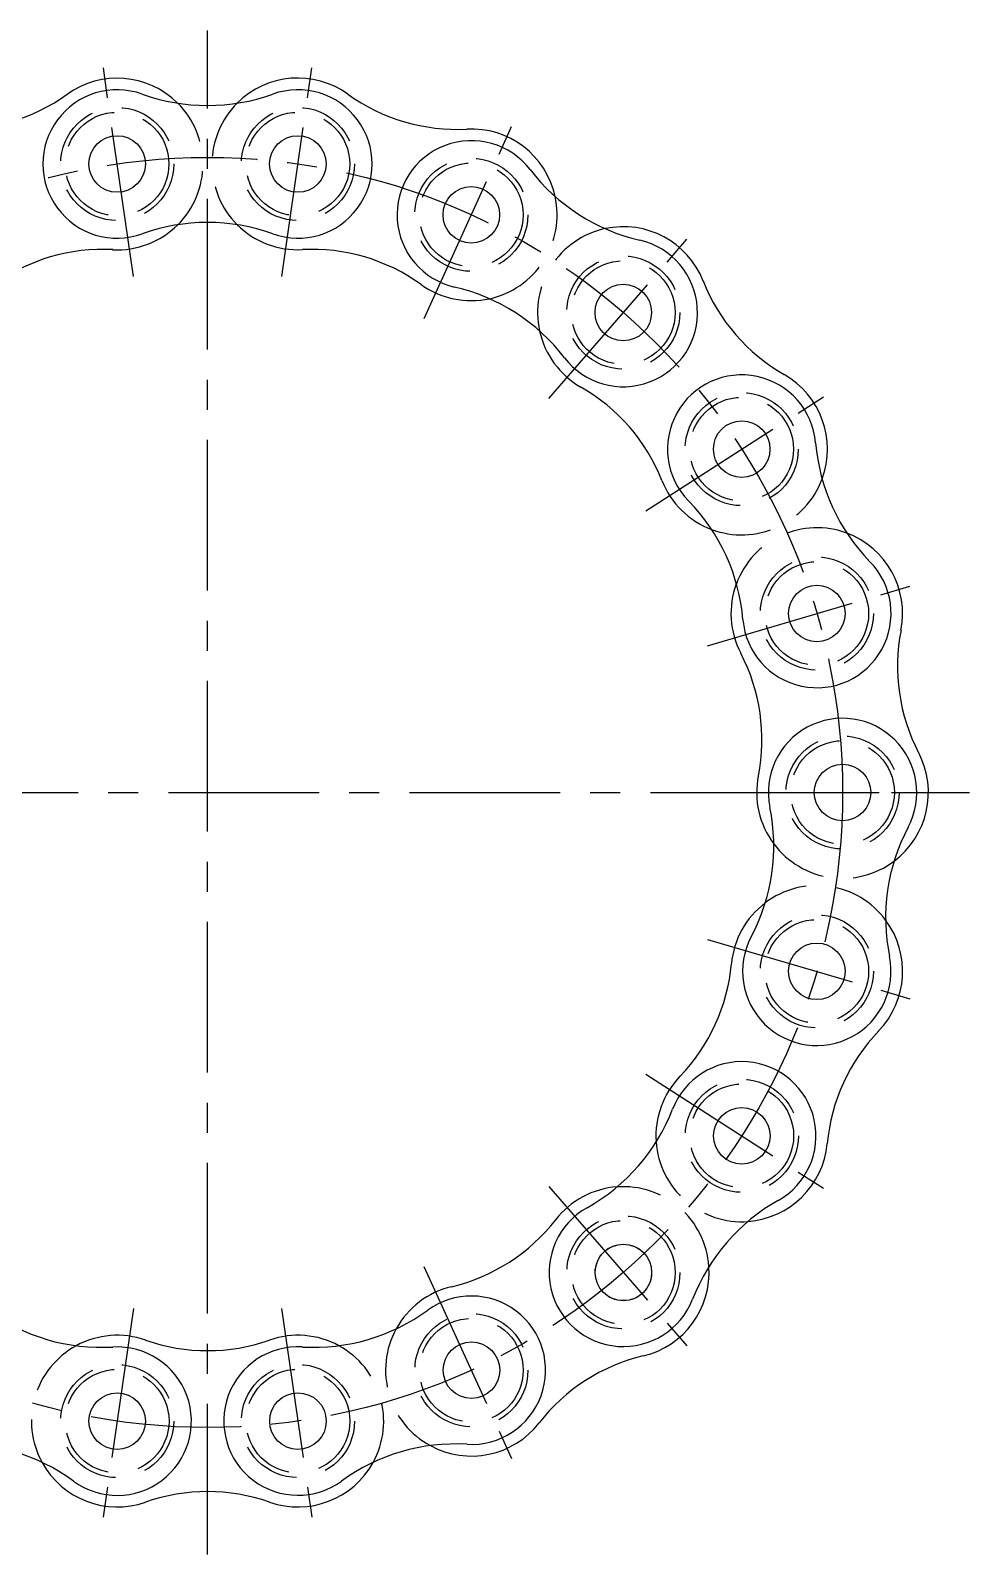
# Model space of a CAD drawing. Extents: x -2 to 220, y -8 to 166.
# Drawn here: x 120.8 to 219.7, y 5 to 165.6 of the extents above; entities that cross this region are included whole.
import ezdxf

# ---------------------------------------------------------------- set-up
doc = ezdxf.new("R2010")
doc.units = 0
doc.header["$LTSCALE"] = 0.5
doc.linetypes.add('CENTER', pattern=[50.8, 31.75, -6.35, 6.35, -6.35])
doc.linetypes.add('DASHED', pattern=[19.05, 12.7, -6.35])
for name, color, linetype in [('MSM_CENTER', 1, 'CENTER'), ('MSM_CONTINUOUS', 7, 'CONTINUOUS'), ('MSM_DASHED', 4, 'DASHED')]:
    doc.layers.add(name, color=color, linetype=linetype)

msp = doc.modelspace()

# ---------------------------------------------------------------- linework, layer by layer
at = {"layer": 'MSM_CENTER'}
for p, q in [((139.42, 4.98), (139.42, 165.61)), ((131.6, 139.67), (128.19, 163.42)), ((147.24, 139.67), (150.65, 163.42)), ((162.24, 135.26), (172.21, 157.09)), ((175.39, 126.81), (191.11, 144.95)), ((185.63, 114.99), (205.82, 127.97)), ((192.12, 100.77), (215.15, 107.53)), ((59.1, 85.29), (219.73, 85.3)), ((194.35, 85.29), (218.35, 85.29)), ((192.12, 69.82), (215.15, 63.06)), ((185.63, 55.6), (205.82, 42.62)), ((175.39, 43.78), (191.1, 25.64)), ((162.23, 35.33), (172.2, 13.5)), ((131.6, 30.93), (128.18, 7.17)), ((147.23, 30.93), (150.65, 7.17))]:
    msp.add_line(p, q, dxfattribs=at)
msp.add_circle((139.42, 85.3), 66.93, dxfattribs=at)
at = {"layer": 'MSM_CONTINUOUS'}
for centre in [(129.89, 151.54), (148.94, 151.54), (167.22, 146.18), (183.24, 135.88), (195.72, 121.49), (203.64, 104.16), (206.35, 85.3), (203.64, 66.45), (195.73, 49.11), (183.25, 34.72), (167.23, 24.41), (129.9, 19.04), (148.95, 19.05)]:
    msp.add_circle(centre, 2.98, dxfattribs=at)
for centre, radius, start, end in [((129.89, 151.54), 7.82, 70.2737, 289.7263), ((129.89, 151.54), 9.04, 45.1018, 125.7155), ((148.94, 151.55), 9.05, 54.2845, 134.9573), ((148.94, 151.54), 7.82, 250.2737, 109.7263), ((113.11, 174.88), 19.7, 267.0125, 305.7155), ((139.42, 178.11), 20.4, 250.2737, 289.7263), ((165.72, 174.89), 19.7, 234.2845, 272.9875), ((167.22, 146.18), 9.05, 12.3738, 92.9875), ((167.22, 146.18), 7.82, 37.5457, 256.9983), ((189.59, 163.38), 20.4, 217.5457, 256.9983), ((129.89, 151.54), 9.05, 267.0125, 314.8982), ((139.42, 124.98), 20.4, 70.2737, 109.7263), ((148.94, 151.55), 9.05, 225.14, 272.9875), ((183.25, 135.88), 9.05, 21.5575, 102.2095), ((183.24, 135.88), 7.82, 217.5457, 76.9983), ((128.4, 122.84), 19.7, 87.0125, 125.7155), ((150.44, 122.84), 19.7, 54.2845, 92.9875), ((167.22, 146.18), 9.04, 234.2845, 282.1702), ((160.87, 118.69), 20.4, 37.5457, 76.9983), ((209.98, 146.45), 19.7, 201.5575, 240.2605), ((183.25, 135.88), 9.04, 192.4222, 240.2605), ((195.72, 121.49), 7.82, 4.8187, 224.2713), ((195.72, 121.49), 9.04, 339.6468, 60.2605), ((168.99, 110.93), 19.7, 21.5575, 60.2605), ((223.84, 123.86), 20.4, 184.8187, 224.2713), ((195.72, 121.49), 9.04, 201.5575, 249.4432), ((175.52, 101.79), 20.4, 4.8187, 44.2713), ((203.64, 104.16), 9.04, 348.8305, 69.4761), ((203.64, 104.16), 7.82, 184.8187, 44.2713), ((203.64, 104.16), 9.05, 159.6882, 207.5335), ((231.84, 98.59), 19.7, 168.8305, 207.5335), ((178.15, 90.87), 19.7, 348.8305, 27.5335), ((206.35, 85.3), 7.82, 332.0917, 191.5443), ((206.35, 85.3), 9.05, 306.9198, 27.5335), ((206.35, 85.3), 9.05, 168.8305, 216.7162), ((178.7, 79.65), 20.4, 332.0917, 11.5443), ((231.29, 72.09), 20.4, 152.0917, 191.5443), ((203.64, 66.44), 9.04, 126.9543, 174.8065), ((203.64, 66.44), 9.04, 316.1035, 36.7428), ((203.64, 66.45), 7.82, 152.0917, 11.5443), ((175.02, 69.04), 19.7, 316.1035, 354.8065), ((224.36, 46.51), 19.7, 136.1035, 174.8065), ((195.73, 49.11), 7.82, 299.3647, 158.8173), ((195.73, 49.11), 9.05, 136.1035, 183.9892), ((169.42, 59.31), 20.4, 299.3647, 338.8173), ((195.73, 49.11), 9.04, 274.1928, 354.8065), ((183.25, 34.71), 9.05, 94.2203, 142.0795), ((209.57, 24.52), 20.4, 119.3647, 158.8173), ((160.58, 52.38), 19.7, 283.3765, 322.0795), ((183.25, 34.72), 7.82, 119.3647, 338.8173), ((183.25, 34.71), 9.04, 283.3765, 4.0095), ((167.23, 24.41), 9.05, 103.3765, 151.2622), ((167.23, 24.41), 7.82, 266.6377, 126.0903), ((128.24, 47.22), 20.4, 233.9097, 273.3623), ((150.61, 47.22), 20.4, 266.6377, 306.0903), ((129.9, 19.04), 9.05, 70.6485, 118.5342), ((139.42, 46.17), 19.7, 250.6485, 289.3515), ((148.95, 19.04), 9.05, 61.4915, 109.3515), ((129.9, 19.04), 7.82, 233.9097, 93.3623), ((148.95, 19.05), 7.82, 86.6377, 306.0903), ((189.9, 6.75), 19.7, 103.3765, 142.0795), ((167.23, 24.41), 9.05, 241.4658, 322.0795), ((113.28, -3.76), 20.4, 53.9097, 93.3623), ((165.57, -3.76), 20.4, 86.6377, 126.0903), ((129.9, 19.04), 9.04, 208.7378, 289.3515), ((148.95, 19.04), 9.04, 250.6485, 331.2807), ((139.42, -8.08), 19.7, 70.6485, 109.3515)]:
    msp.add_arc(centre, radius, start, end, dxfattribs=at)
at = {"layer": 'MSM_DASHED'}
for centre, radius in [((129.89, 151.54), 5.96), ((148.94, 151.54), 5.96), ((129.89, 151.54), 5.46), ((148.94, 151.54), 5.46), ((167.22, 146.18), 5.96), ((167.22, 146.18), 5.46), ((183.24, 135.88), 5.96), ((183.24, 135.88), 5.46), ((195.72, 121.49), 5.96), ((195.72, 121.49), 5.46), ((203.64, 104.16), 5.96), ((203.64, 104.16), 5.46), ((206.35, 85.3), 5.96), ((206.35, 85.3), 5.46), ((203.64, 66.45), 5.96), ((203.64, 66.45), 5.46), ((195.73, 49.11), 5.96), ((195.73, 49.11), 5.46), ((183.25, 34.72), 5.96), ((183.25, 34.72), 5.46), ((183.25, 34.71), 2.98), ((167.23, 24.41), 5.96), ((167.23, 24.41), 5.46), ((129.9, 19.04), 5.96), ((129.9, 19.04), 5.46), ((148.95, 19.05), 5.96), ((148.95, 19.05), 5.46)]:
    msp.add_circle(centre, radius, dxfattribs=at)
for centre, radius, start, end in [((129.89, 151.54), 9.05, 314.8982, 45.1018), ((148.94, 151.55), 9.05, 134.9573, 225.14), ((167.22, 146.18), 9.04, 282.1702, 12.3738), ((183.25, 135.88), 9.05, 102.2095, 192.4222), ((195.72, 121.49), 9.04, 249.4432, 339.6468), ((203.64, 104.16), 9.04, 69.4761, 159.6882), ((206.35, 85.3), 9.05, 216.7162, 306.9198), ((203.64, 66.44), 9.05, 36.7428, 126.9543), ((195.73, 49.11), 9.05, 183.9892, 274.1928), ((183.25, 34.71), 9.04, 4.0095, 94.2203), ((167.23, 24.41), 9.05, 151.2622, 241.4658), ((129.9, 19.04), 9.04, 118.5342, 208.7378), ((148.95, 19.04), 9.04, 331.2807, 61.4915)]:
    msp.add_arc(centre, radius, start, end, dxfattribs=at)

doc.saveas('drawing.dxf')
